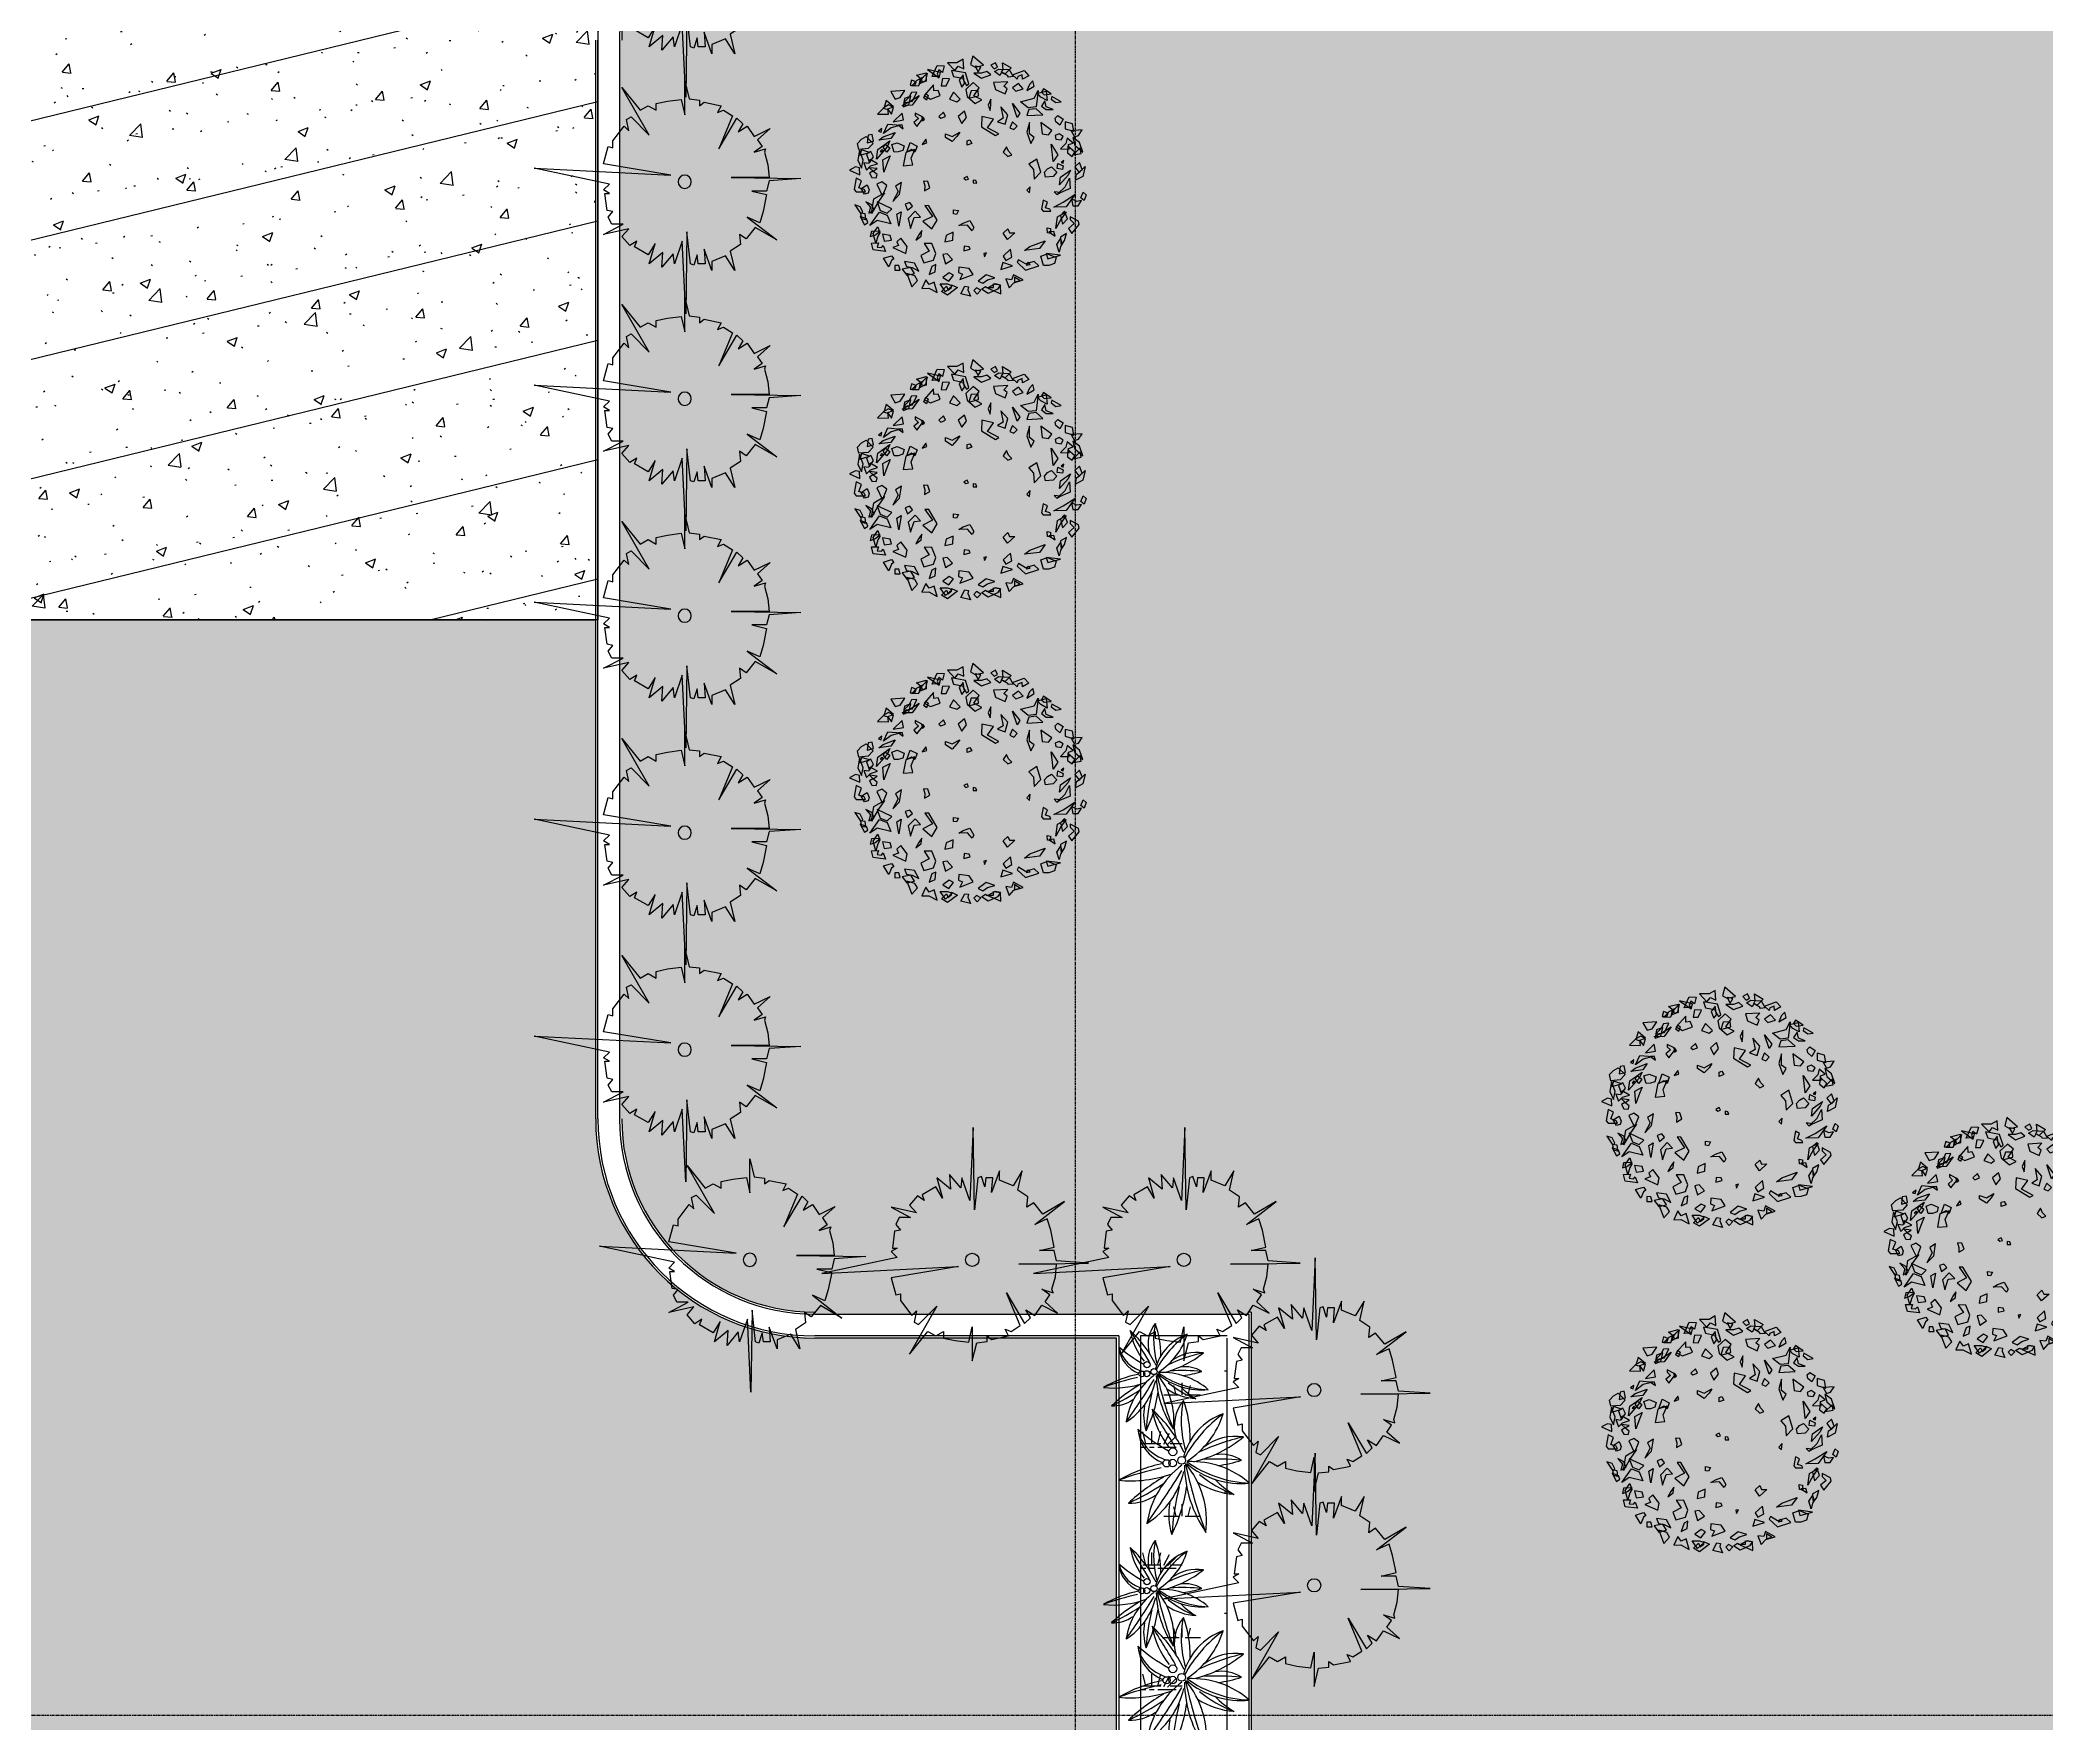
# Model space of a CAD drawing. Header units: millimetres. Extents: x 5359 to 218750, y -16347 to 109893.
# Drawn here: x 95183 to 104415, y 53512 to 61259 of the extents above; entities that cross this region are included whole.
import ezdxf

# ---------------------------------------------------------------- set-up
doc = ezdxf.new("R2010")
doc.units = ezdxf.units.MM
doc.linetypes.add('Grid Line', pattern=[22.225, 12.7, -3.175, 3.175, -3.175])
for name, color, linetype, lineweight in [('A-DETL-THIN', 151, 'Continuous', 9), ('A-FLOR', 192, 'Continuous', 9), ('A-FLOR-PATT', 8, 'Continuous', 9), ('A-WALL', 113, 'Continuous', 9), ('G-IMPT', 8, 'Continuous', 9), ('G-IMPT-3', 7, 'Continuous', 9), ('L-PLNT', 71, 'Continuous', 9), ('S-GRID-1', 1, 'Grid Line', 9)]:
    doc.layers.add(name, color=color, linetype=linetype, lineweight=lineweight)
doc.styles.add('Arial_1', font='arial_0.ttf', dxfattribs={"height": 0.0225})
doc.styles.add('Arial_2', font='arial_0.ttf', dxfattribs={"height": 0.018})
pattern_1 = [(0, (167.64, 11.2), (558.8, 558.8), [83.82, -16.764, 22.352, -16.764, -419.1]), (0, (167.64, 11.2), (558.8, 558.8), [-139.7, 83.82, -335.28]), (0, (139.7, 27.94), (558.8, 558.8), [55.88, -41.91, 83.82, -41.91, -335.28]), (0, (139.7, 27.94), (558.8, 558.8), [-223.52, 55.88, -279.4]), (0, (335.3, 251.46), (558.8, 558.8), [69.85, -27.94, 69.85, -391.16]), (0, (55.9, 363.2), (558.8, 558.8), [27.94, -55.88, 27.94, -447.04]), (90, (111.76, 363.2), (-558.8, 558.8), [50.292, -508.508]), (90, (279.4, 27.94), (-558.8, 558.8), [55.88, -502.92]), (90, (419.1, 251.46), (-558.8, 558.8), [55.88, -502.92]), (45, (352.04, 22.35), (0, 558.7996), [55.88, -734.383]), (135, (206.76, 22.35), (-558.7996, 0), [55.88, -734.383]), (63.435, (335.28, 25.15), (-0.0005, 558.8001), [55.88, -1193.635]), (75.964, (307.34, 27.94), (-0.00237, 558.80038), [55.88, -2248.111]), (75.964, (447.04, 251.46), (-0.00237, 558.80038), [44.704, -2259.287]), (75.964, (122.94, 363.22), (-0.00237, 558.80038), [39.116, -2264.875]), (104.036, (251.46, 27.94), (0.00237, 558.80038), [55.88, -2248.111]), (104.036, (391.16, 251.46), (0.00237, 558.80038), [44.704, -2259.287]), (104.036, (100.58, 363.22), (0.00237, 558.80038), [39.116, -2264.875]), (116.565, (223.52, 25.15), (0.0005, 558.8001), [55.88, -1193.634])]

# ---------------------------------------------------------------- blocks, each defined once
blk = doc.blocks.new('CAY BACH TRINH - CAY BACH TRINH_dwg-2249800-TKCS_MB ĐỊNH VỊ CỔNG-HÀNG RÀO')
at = {"layer": 'G-IMPT', "flags": 128}
for points in [[(7, 1749), (-25, 1628), (43, 1591), (160, 1616)], [(-715, 1368), (-728, 1408), (-805, 1472), (-663, 1508), (-663, 1385)], [(-648, 1504), (-672, 1392), (-758, 1347), (-746, 1419), (-706, 1444)], [(-477, 1437), (-459, 1512), (-646, 1555)], [(-578, 1452), (-505, 1613), (-404, 1608), (-431, 1511), (-482, 1548), (-505, 1489), (-486, 1456)], [(-357, 1653), (-250, 1541), (-201, 1603), (-123, 1566), (-133, 1703), (-220, 1653)], [(-83, 1327), (-48, 1351), (-99, 1506), (-301, 1542), (-270, 1454), (-140, 1428)], [(-133, 1478), (-191, 1403), (-152, 1303), (-113, 1353)], [(23, 1503), (131, 1428), (267, 1478), (209, 1528), (131, 1503)], [(121, 1587), (40, 1602), (86, 1521)], [(335, 1653), (267, 1616), (316, 1566), (365, 1591)], [(533, 1553), (590, 1452), (520, 1446), (509, 1467), (423, 1512), (399, 1468), (319, 1525), (383, 1562)], [(423, 1516), (443, 1553), (433, 1653), (560, 1578), (472, 1491)], [(579, 1478), (745, 1541), (813, 1466), (725, 1416), (716, 1478), (657, 1453), (647, 1416)], [(-1174, 1238), (-1112, 1130), (-1037, 1152), (-972, 1252)], [(-766, 1181), (-866, 1042), (-1009, 1038), (-900, 1094)], [(-996, 1019), (-915, 1047), (-883, 1171), (-978, 1137)], [(-989, 1076), (-860, 1099), (-799, 1231), (-876, 1225), (-913, 1152)], [(-874, 1403), (-896, 1328), (-826, 1327), (-809, 1379)], [(-870, 1320), (-769, 1323), (-719, 1438), (-798, 1395)], [(-697, 1145), (-671, 1210), (-634, 1180), (-660, 1114)], [(-556, 1333), (-692, 1179), (-600, 1129), (-460, 1181), (-492, 1255), (-553, 1247)], [(-428, 1425), (-446, 1319), (-376, 1318), (-327, 1420)], [(-269, 1228), (-328, 1128), (-220, 1091), (-172, 1128)], [(14, 1366), (-94, 1266), (-74, 1166), (43, 1066), (140, 1116), (23, 1178), (101, 1291)], [(-50, 1140), (92, 1178), (86, 1252), (-14, 1249)], [(511, 1378), (306, 1366), (335, 1266), (472, 1203), (501, 1278), (452, 1316)], [(667, 1353), (579, 1291), (628, 1241), (735, 1278)], [(696, 1091), (891, 1141), (949, 1253), (920, 1016), (803, 1003)], [(871, 1391), (823, 1341), (784, 1253), (891, 1316)], [(1064, 1244), (1080, 1108), (985, 1158), (937, 1212)], [(1027, 1278), (998, 1228), (1037, 1191), (1135, 1203)], [(1144, 1166), (1135, 1128), (1203, 1078), (1281, 1091)], [(-1364, 914), (-1208, 910), (-1218, 988), (-1136, 1017), (-1240, 1107), (-1267, 1010)], [(-1164, 910), (-1135, 1007), (-1204, 1044), (-1282, 1000), (-1216, 980)], [(-1010, 928), (-1137, 803), (-990, 828)], [(-840, 791), (-799, 735), (-718, 839), (-724, 876), (-821, 927), (-821, 894), (-775, 847)], [(-717, 878), (-717, 816), (-688, 841)], [(-415, 941), (-483, 878), (-454, 853), (-386, 878)], [(-113, 953), (-201, 878), (-152, 778), (-84, 866)], [(140, 878), (131, 728), (335, 603), (384, 628), (218, 716), (306, 841)], [(267, 1128), (228, 1041), (257, 966), (267, 1041)], [(413, 1016), (443, 853), (365, 803), (472, 766), (511, 903)], [(647, 866), (579, 1066), (686, 928)], [(813, 978), (784, 891), (1018, 903), (920, 991)], [(1047, 1103), (998, 1028), (1066, 978), (1164, 978), (1066, 1016)], [(1261, 753), (1203, 803), (1193, 853), (1232, 891), (1310, 841)], [(-1595, 553), (-1527, 591), (-1429, 491), (-1497, 416), (-1634, 403), (-1653, 491)], [(-1424, 524), (-1440, 618), (-1501, 607), (-1513, 501)], [(-1302, 703), (-1351, 666), (-1312, 653)], [(-1109, 650), (-1174, 560), (-1345, 537), (-1285, 585)], [(-1279, 631), (-1217, 768), (-1027, 752), (-1169, 714)], [(-993, 702), (-1009, 756), (-1064, 751)], [(-220, 591), (-289, 516), (-386, 578), (-386, 628), (-289, 591), (-181, 653)], [(579, 803), (540, 716), (599, 691), (647, 741)], [(823, 791), (784, 653), (842, 491), (891, 578), (823, 628)], [(988, 791), (1008, 628), (1096, 616), (1144, 678)], [(1310, 591), (1252, 628), (1193, 603), (1203, 553), (1281, 541)], [(1339, 702), (1463, 665), (1444, 774), (1337, 802)], [(1422, 673), (1471, 586), (1531, 604), (1583, 684)], [(1447, 578), (1476, 466), (1593, 366), (1544, 503)], [(-1597, 135), (-1570, 248), (-1626, 391), (-1648, 247)], [(-1619, 320), (-1482, 361), (-1595, 398)], [(-1478, 213), (-1422, 297), (-1459, 373), (-1523, 336)], [(-1380, 266), (-1361, 403), (-1185, 528), (-1224, 441)], [(-1328, 370), (-1279, 378), (-1302, 402)], [(-1274, 77), (-1290, 255), (-1183, 312), (-1221, 219)], [(-1283, 435), (-1251, 475), (-1188, 428), (-1232, 366)], [(-1065, 367), (-1127, 366), (-1158, 473), (-1082, 500), (-981, 458), (-1000, 389)], [(-855, 181), (-881, 279), (-825, 405), (-958, 362), (-994, 169)], [(-942, 366), (-893, 503), (-795, 453), (-825, 366), (-873, 403)], [(-721, 477), (-654, 499), (-671, 550)], [(-74, 528), (-35, 541), (-6, 491), (-74, 466)], [(491, 441), (443, 366), (511, 303), (569, 328), (521, 378)], [(1135, 478), (1232, 328), (1164, 228), (1154, 328)], [(1270, 413), (1394, 410), (1386, 473), (1452, 496), (1368, 568), (1347, 490)], [(1378, 453), (1369, 353), (1437, 303), (1476, 366)], [(1553, 425), (1451, 325), (1568, 345)], [(-1619, 40), (-1622, 139), (-1683, 152), (-1767, 105)], [(-1363, 198), (-1471, 259), (-1494, 200), (-1562, 210), (-1523, 107), (-1467, 166)], [(-1482, 60), (-1448, -1), (-1384, -6), (-1369, 43), (-1433, 90)], [(-1478, 141), (-1429, 91), (-1371, 128)], [(-74, 16), (-123, -9), (-94, -34), (-55, -22)], [(813, 191), (881, 116), (891, -22), (988, 78), (930, 266)], [(1085, 125), (1140, 155), (1218, 75), (1163, 15), (1054, 5), (1038, 75)], [(1310, 166), (1300, 116), (1222, 128), (1232, 203)], [(1256, -105), (1272, 5), (1412, 105), (1381, 35)], [(1319, 245), (1280, 215), (1311, 205)], [(1476, 153), (1534, 78), (1583, 116), (1544, 216)], [(1624, 156), (1594, 16), (1487, -41), (1502, 50), (1551, 81)], [(-1595, -47), (-1673, -9), (-1702, -172), (-1673, -209), (-1536, -209), (-1556, -172), (-1634, -147)], [(-1515, -106), (-1486, -178), (-1501, -227), (-1553, -242), (-1599, -161)], [(-1449, -521), (-1419, -309), (-1263, -222), (-1351, -346)], [(-1291, -267), (-1232, -115), (-1304, -62), (-1376, -95)], [(-1145, -345), (-1046, -242), (-1021, -71), (-1105, -125), (-1069, -201)], [(-688, -191), (-610, -147), (-641, -60), (-704, -55), (-685, -122)], [(11, -79), (65, -80), (51, -44), (11, -37)], [(832, -134), (784, -184), (823, -222)], [(1477, -247), (1352, -421), (1173, -426), (1309, -356)], [(1179, -205), (1218, -245), (1264, -215)], [(1398, -9), (1408, -159), (1232, -234), (1339, -134)], [(1563, -293), (1595, -211), (1641, -250), (1609, -331)], [(-1604, -526), (-1578, -497), (-1615, -421), (-1690, -396)], [(-1553, -680), (-1504, -649), (-1521, -598), (-1613, -563)], [(-1546, -521), (-1536, -609), (-1595, -596), (-1604, -509)], [(-1489, -516), (-1411, -473), (-1448, -396), (-1534, -351), (-1465, -430)], [(-1173, -669), (-1368, -622), (-1473, -694), (-1336, -498), (-1227, -542)], [(-1224, -515), (-1157, -451), (-1369, -353), (-1324, -476)], [(-1024, -493), (-1058, -702), (-1088, -530)], [(-935, -470), (-860, -411), (-900, -361), (-966, -383)], [(-888, -735), (-838, -578), (-745, -570), (-823, -487), (-921, -590)], [(-582, -741), (-504, -613), (-626, -407), (-681, -406), (-575, -561), (-711, -631)], [(-229, -532), (-269, -525), (-272, -467), (-200, -477)], [(1085, -355), (1023, -325), (999, -455), (1023, -485), (1132, -485), (1116, -455), (1054, -435)], [(1202, -735), (1225, -565), (1350, -495), (1280, -595)], [(1330, -484), (1271, -546), (1300, -671), (1369, -596)], [(1384, -736), (1435, -805), (1537, -675), (1529, -628), (1408, -565), (1408, -607), (1465, -665)], [(1427, -309), (1447, -409), (1525, -409), (1573, -334), (1505, -346)], [(-1468, -852), (-1402, -831), (-1326, -772), (-1450, -777)], [(-1390, -946), (-1429, -809), (-1361, -709), (-1332, -796), (-1361, -846)], [(-1270, -915), (-1163, -901), (-1183, -834), (-1295, -817)], [(-811, -903), (-736, -844), (-727, -764), (-770, -826)], [(-393, -926), (-281, -901), (-277, -790), (-378, -835)], [(-129, -656), (-34, -622), (23, -722), (0, -767), (-69, -688), (-193, -693)], [(614, -795), (506, -893), (444, -803), (510, -740), (536, -796)], [(1124, -735), (1132, -805), (1085, -795), (1077, -725)], [(1193, -846), (1173, -780), (1104, -785)], [(1359, -809), (1271, -859), (1281, -984), (1330, -909)], [(-1251, -1066), (-1426, -1044), (-1452, -946), (-1351, -943), (-1371, -1002), (-1308, -1008), (-1282, -979)], [(-1130, -1172), (-1165, -1196), (-1203, -1289), (-1280, -1164), (-1162, -1128)], [(-1144, -1010), (-957, -1095), (-936, -993), (-1027, -873), (-1088, -926), (-1063, -982)], [(-698, -1231), (-557, -1193), (-527, -1096), (-584, -953), (-693, -951), (-619, -1061), (-741, -1124)], [(-384, -1242), (-286, -1181), (-363, -1098), (-424, -1108)], [(-120, -1056), (-31, -1033), (-45, -997), (-117, -988)], [(176, -1143), (205, -1087), (168, -1096)], [(550, -1034), (443, -1134), (482, -1196), (569, -1146)], [(1048, -911), (967, -1024), (753, -1052), (829, -993)], [(1103, -1266), (1025, -1267), (986, -1133), (1081, -1099), (1208, -1151), (1184, -1238)], [(1066, -1096), (1086, -1171), (1271, -1121)], [(1249, -1075), (1218, -965), (1272, -885), (1295, -955), (1272, -995)], [(-1117, -1335), (-1039, -1334), (-1059, -1267), (-1114, -1266)], [(-883, -1296), (-1010, -1321), (-942, -1409), (-834, -1384)], [(-771, -1348), (-831, -1232), (-975, -1212), (-947, -1284), (-866, -1298)], [(-872, -1573), (-787, -1482), (-829, -1416), (-944, -1384)], [(-622, -1399), (-535, -1360), (-523, -1254), (-580, -1280)], [(-336, -1491), (-270, -1405), (-332, -1372), (-423, -1439)], [(-180, -1469), (12, -1396), (-45, -1309), (-194, -1290), (-200, -1370), (-142, -1392)], [(323, -1445), (199, -1404), (83, -1492), (153, -1523), (221, -1476)], [(411, -1324), (581, -1272), (441, -1226)], [(731, -1476), (595, -1400), (567, -1474), (481, -1461), (531, -1590), (600, -1516)], [(608, -1509), (686, -1484), (608, -1434)], [(667, -1184), (647, -1221), (764, -1334), (959, -1271), (891, -1209), (764, -1246)], [(775, -1261), (835, -1251), (807, -1222)], [(-505, -1659), (-547, -1509), (-620, -1542), (-671, -1472), (-727, -1598), (-626, -1595)], [(-386, -1646), (-464, -1534), (-357, -1534), (-289, -1559)], [(-215, -1584), (-355, -1693), (-443, -1641), (-373, -1567), (-346, -1624), (-297, -1583), (-299, -1545)], [(-55, -1574), (-63, -1616), (-24, -1708), (-167, -1674), (-109, -1565)], [(69, -1680), (123, -1624), (62, -1590), (23, -1629)], [(228, -1671), (131, -1609), (189, -1571), (209, -1584), (306, -1584), (306, -1534), (404, -1546), (365, -1609)], [(411, -1674), (406, -1550), (330, -1534), (226, -1592)]]:
    blk.add_lwpolyline(points, close=True, dxfattribs=at)
blk = doc.blocks.new('CAY BACH TRINH - CAY BACH TRINH-2249732-TKCS_MB ĐỊNH VỊ CỔNG-HÀNG RÀO')
at = {"xscale": 0.3200000000000001, "yscale": 0.3200000000000001, "zscale": 0.3200000000000001}
blk.add_blockref('CAY BACH TRINH - CAY BACH TRINH_dwg-2249800-TKCS_MB ĐỊNH VỊ CỔNG-HÀNG RÀO', (0, 0), dxfattribs=at)
blk = doc.blocks.new('CAY MAI VAN PHUC - CAY DUC SOC_dwg-2256080-TKCS_MB ĐỊNH VỊ CỔNG-HÀNG RÀO')
at = {"layer": 'G-IMPT', "flags": 128}
blk.add_lwpolyline([(33, 479), (13, 293), (6, 772), (-14, 347), (-60, 479), (-67, 420), (-133, 499), (-127, 413), (-207, 479), (-173, 360), (-213, 426), (-293, 380), (-280, 347), (-320, 373), (-366, 320), (-326, 274), (-473, 307), (-360, 247), (-426, 247), (-446, 207), (-419, 174), (-453, 167), (-466, 68), (-439, 68), (-473, 48), (-439, 14), (-878, -79), (-80, -39), (-473, -105), (-446, -205), (-419, -198), (-419, -238), (-353, -324), (-326, -298), (-340, -364), (-313, -378), (-207, -271), (-366, -550), (-260, -418), (-213, -444), (-167, -418), (-167, -457), (-100, -471), (-20, -481), (0, -391), (0, -590), (26, -484), (86, -477), (86, -444), (113, -464), (212, -444), (192, -404), (226, -418), (279, -384), (199, -192), (305, -371), (339, -338), (312, -291), (365, -324), (405, -265), (498, -311), (425, -245), (452, -205), (405, -172), (472, -192), (465, -172), (485, -99), (492, -25), (272, -25), (678, -19), (492, -6), (478, 54), (392, 54), (478, 74), (458, 174), (438, 240), (365, 207), (538, 340), (412, 267), (359, 333), (319, 307), (325, 367), (266, 406), (292, 519), (239, 433), (159, 466), (159, 519), (113, 393), (119, 479), (79, 479), (73, 426), (53, 486)], close=True, dxfattribs=at)
at = {"layer": 'G-IMPT'}
blk.add_circle((0, 0), 38.6, dxfattribs=at)
blk = doc.blocks.new('CAY MAI VAN PHUC - CAY BONG TRANG-2256527-TKCS_MB ĐỊNH VỊ CỔNG-HÀNG RÀO')
at = {"extrusion": (0, 0, -1), "xscale": 0.7894736842105263, "yscale": 0.7894736842105263, "zscale": -0.7894736842105263, "rotation": 180}
blk.add_blockref('CAY MAI VAN PHUC - CAY DUC SOC_dwg-2256080-TKCS_MB ĐỊNH VỊ CỔNG-HÀNG RÀO', (0, 0), dxfattribs=at)
blk = doc.blocks.new('CAY MAI VAN PHUC - CAY BONG TRANG-2256081-TKCS_MB ĐỊNH VỊ CỔNG-HÀNG RÀO')
at = {"xscale": 0.7894736842105263, "yscale": 0.7894736842105263, "zscale": 0.7894736842105263}
blk.add_blockref('CAY MAI VAN PHUC - CAY DUC SOC_dwg-2256080-TKCS_MB ĐỊNH VỊ CỔNG-HÀNG RÀO', (0, 0), dxfattribs=at)
blk = doc.blocks.new('CAY DUA VAN PHAT - CAY DUA VAN PHAT_dwg-2253781-TKCS_MB ĐỊNH VỊ CỔNG-HÀNG RÀO')
at = {"layer": 'G-IMPT'}
for centre, radius in [((672, 721), 35.7), ((593, 639), 36), ((697, 637), 34.9), ((699, 582), 33.5), ((-210, 400), 28.8), ((-147, 465), 28.5), ((-127, 399), 27.9), ((-125, 354), 26.8)]:
    blk.add_circle(centre, radius, dxfattribs=at)
for centre, radius, start, end in [((1505, 811), 822, 139.4024, 182.222), ((-166, 1382), 1047, 324.1916, 358.058), ((111, 1269), 774, 319.7296, 5.697), ((934, 1217), 484, 171.2807, 217.3319), ((2364, 1712), 1954, 192.4553, 205.3067), ((-423, 568), 1138, 13.4336, 39.4147), ((973, 1083), 357, 147.7766, 188.9369), ((3038, 1041), 2378, 174.4112, 183.2032), ((-370, 929), 1096, 6.6166, 18.285), ((-62, 1592), 1117, 320.6802, 339.5986), ((273, 1621), 826, 313.9588, 329.5669), ((288, 1249), 698, 326.9057, 356.2457), ((520, 538), 658, 139.4024, 182.222), ((-817, 994), 838, 324.1916, 358.058), ((-596, 904), 619, 319.7296, 5.697), ((6, 342), 797, 32.8088, 72.6703), ((1228, 1818), 1217, 215.9709, 241.576), ((780, 1289), 568, 199.0692, 255.8486), ((1231, 130), 820, 82.645, 130.2275), ((-95, 4605), 3931, 281.7668, 291.3553), ((695, 1884), 1138, 271.0634, 304.2767), ((-61, 920), 454, 199.0692, 255.8486), ((298, 1343), 973, 215.9709, 241.576), ((-680, 163), 638, 32.8088, 72.6703), ((63, 863), 387, 171.2807, 217.3319), ((1207, 1258), 1563, 192.4553, 205.3067), ((-1023, 343), 910, 13.4336, 39.4147), ((94, 755), 285, 147.7766, 188.9369), ((1746, 722), 1902, 174.4112, 183.2032), ((-981, 632), 877, 6.6166, 18.285), ((-734, 1163), 893, 320.6802, 339.5986), ((-466, 1186), 660, 313.9588, 329.5669), ((-454, 888), 558, 326.9057, 356.2457), ((479, -252), 1052, 89.4613, 109.9839), ((312, 1657), 941, 258.2106, 286.2462), ((1140, -403), 1267, 115.2182, 137.8561), ((595, -16), 778, 32.2613, 76.6297), ((719, -638), 1418, 63.4093, 82.2197), ((300, -7), 656, 82.645, 130.2275), ((-761, 3573), 3145, 281.7668, 291.3553), ((-128, 1396), 910, 271.0634, 304.2767), ((355, 1024), 372, 230.7445, 286.7036), ((17875, -28109), 33584, 121.0335, 121.7551), ((77, 1194), 757, 279.4235, 308.939), ((308, 679), 372, 282.004, 349.47), ((-1079, 1556), 1919, 319.7391, 330.0623), ((1382, 1224), 834, 217.0531, 261.0676), ((-3578, -6350), 8300, 54.408, 58.4536), ((-275, 250), 1136, 354.3681, 19.6563), ((1508, 3143), 2517, 256.4051, 266.4905), ((1174, 1190), 589, 259.1512, 287.8197), ((-301, -313), 841, 89.4613, 109.9839), ((-435, 1214), 752, 258.2106, 286.2462), ((-400, 708), 298, 230.7445, 286.7036), ((228, -433), 1014, 115.2182, 137.8561), ((13616, -22598), 26867, 121.0335, 121.7551), ((-623, 844), 605, 279.4235, 308.939), ((-438, 432), 297, 282.004, 349.47), ((421, 868), 667, 217.0531, 261.0676), ((-3547, -5191), 6640, 54.408, 58.4536), ((-209, -124), 623, 32.2613, 76.6297), ((-904, 89), 909, 354.3681, 19.6563), ((-109, -621), 1134, 63.4093, 82.2197), ((522, 2403), 2014, 256.4051, 266.4905), ((255, 841), 471, 259.1512, 287.8197), ((354, 678), 363, 274.943, 339.2141), ((2057, 828), 1385, 191.6383, 209.8274), ((3457, 1105), 2775, 191.9083, 200.385), ((2568, 1595), 2030, 210.8992, 222.2343), ((-1245, -845), 2549, 24.9673, 33.2653), ((691, 255), 375, 356.3118, 36.6378), ((-1547, 1133), 1535, 319.7391, 330.0623), ((-401, 431), 291, 274.943, 339.2141), ((961, 551), 1108, 191.6383, 209.8274), ((2081, 773), 2220, 191.9083, 200.385), ((1370, 1165), 1624, 210.8992, 222.2343), ((-1680, -787), 2039, 24.9673, 33.2653), ((-131, 93), 300, 356.3118, 36.6378)]:
    blk.add_arc(centre, radius, start, end, dxfattribs=at)
blk = doc.blocks.new('CAY DUA VAN PHAT - CAY DUA VAN PHAT_dwg-V330-TKCS_MB ĐỊNH VỊ CỔNG-HÀNG RÀO')
at = {"layer": 'G-IMPT'}
for centre, radius in [((672, 721), 35.7), ((593, 639), 36), ((697, 637), 34.9), ((699, 582), 33.5), ((-210, 400), 28.8), ((-147, 465), 28.5), ((-127, 399), 27.9), ((-125, 354), 26.8)]:
    blk.add_circle(centre, radius, dxfattribs=at)
for centre, radius, start, end in [((1505, 811), 822, 139.4024, 182.222), ((-166, 1382), 1047, 324.1916, 358.058), ((111, 1269), 774, 319.7296, 5.697), ((934, 1217), 484, 171.2807, 217.3319), ((2364, 1712), 1954, 192.4553, 205.3067), ((-423, 568), 1138, 13.4336, 39.4147), ((973, 1083), 357, 147.7766, 188.9369), ((3038, 1041), 2378, 174.4112, 183.2032), ((-370, 929), 1096, 6.6166, 18.285), ((-62, 1592), 1117, 320.6802, 339.5986), ((273, 1621), 826, 313.9588, 329.5669), ((288, 1249), 698, 326.9057, 356.2457), ((520, 538), 658, 139.4024, 182.222), ((-817, 994), 838, 324.1916, 358.058), ((-596, 904), 619, 319.7296, 5.697), ((6, 342), 797, 32.8088, 72.6703), ((1228, 1818), 1217, 215.9709, 241.576), ((780, 1289), 568, 199.0692, 255.8486), ((1231, 130), 820, 82.645, 130.2275), ((-95, 4605), 3931, 281.7668, 291.3553), ((695, 1884), 1138, 271.0634, 304.2767), ((-61, 920), 454, 199.0692, 255.8486), ((298, 1343), 973, 215.9709, 241.576), ((-680, 163), 638, 32.8088, 72.6703), ((63, 863), 387, 171.2807, 217.3319), ((1207, 1258), 1563, 192.4553, 205.3067), ((-1023, 343), 910, 13.4336, 39.4147), ((94, 755), 285, 147.7766, 188.9369), ((1746, 722), 1902, 174.4112, 183.2032), ((-981, 632), 877, 6.6166, 18.285), ((-734, 1163), 893, 320.6802, 339.5986), ((-466, 1186), 660, 313.9588, 329.5669), ((-454, 888), 558, 326.9057, 356.2457), ((479, -252), 1052, 89.4613, 109.9839), ((312, 1657), 941, 258.2106, 286.2462), ((1140, -403), 1267, 115.2182, 137.8561), ((595, -16), 778, 32.2613, 76.6297), ((719, -638), 1418, 63.4093, 82.2197), ((300, -7), 656, 82.645, 130.2275), ((-761, 3573), 3145, 281.7668, 291.3553), ((-128, 1396), 910, 271.0634, 304.2767), ((355, 1024), 372, 230.7445, 286.7036), ((17875, -28109), 33584, 121.0335, 121.7551), ((77, 1194), 757, 279.4235, 308.939), ((308, 679), 372, 282.004, 349.47), ((-1079, 1556), 1919, 319.7391, 330.0623), ((1382, 1224), 834, 217.0531, 261.0676), ((-3578, -6350), 8300, 54.408, 58.4536), ((-275, 250), 1136, 354.3681, 19.6563), ((1508, 3143), 2517, 256.4051, 266.4905), ((1174, 1190), 589, 259.1512, 287.8197), ((-301, -313), 841, 89.4613, 109.9839), ((-435, 1214), 752, 258.2106, 286.2462), ((-400, 708), 298, 230.7445, 286.7036), ((228, -433), 1014, 115.2182, 137.8561), ((13616, -22598), 26867, 121.0335, 121.7551), ((-623, 844), 605, 279.4235, 308.939), ((-438, 432), 297, 282.004, 349.47), ((421, 868), 667, 217.0531, 261.0676), ((-3547, -5191), 6640, 54.408, 58.4536), ((-209, -124), 623, 32.2613, 76.6297), ((-904, 89), 909, 354.3681, 19.6563), ((-109, -621), 1134, 63.4093, 82.2197), ((522, 2403), 2014, 256.4051, 266.4905), ((255, 841), 471, 259.1512, 287.8197), ((354, 678), 363, 274.943, 339.2141), ((2057, 828), 1385, 191.6383, 209.8274), ((3457, 1105), 2775, 191.9083, 200.385), ((2568, 1595), 2030, 210.8992, 222.2343), ((-1245, -845), 2549, 24.9673, 33.2653), ((691, 255), 375, 356.3118, 36.6378), ((-1547, 1133), 1535, 319.7391, 330.0623), ((-401, 431), 291, 274.943, 339.2141), ((961, 551), 1108, 191.6383, 209.8274), ((2081, 773), 2220, 191.9083, 200.385), ((1370, 1165), 1624, 210.8992, 222.2343), ((-1680, -787), 2039, 24.9673, 33.2653), ((-131, 93), 300, 356.3118, 36.6378)]:
    blk.add_arc(centre, radius, start, end, dxfattribs=at)
at = {"layer": 'G-IMPT-3', "attachment_point": 1, "line_spacing_factor": 0.941778}
for s, insert, char_height, width, style in [('10 - 8 - 1998', (584, 598), 0.0225, 0.213, 'Arial_1'), ('KTS.Vo nguyen Loc', (584, 598), 0.0225, 0.334, 'Arial_1'), ('10 - 8 - 1998', (-217, 367), 0.018, 0.171, 'Arial_2'), ('KTS.Vo nguyen Loc', (-217, 367), 0.018, 0.267, 'Arial_2')]:
    blk.add_mtext(s, dxfattribs=dict(at, insert=insert, char_height=char_height, width=width, style=style))
blk = doc.blocks.new('CAY DUA VAN PHAT - CAY DUA VAN PHAT-V334-TKCS_MB ĐỊNH VỊ CỔNG-HÀNG RÀO')
at = {"xscale": 0.5, "yscale": 0.5, "zscale": 0.5}
for name in ['CAY DUA VAN PHAT - CAY DUA VAN PHAT_dwg-2253781-TKCS_MB ĐỊNH VỊ CỔNG-HÀNG RÀO', 'CAY DUA VAN PHAT - CAY DUA VAN PHAT_dwg-V330-TKCS_MB ĐỊNH VỊ CỔNG-HÀNG RÀO']:
    blk.add_blockref(name, (-151.8, -370.5), dxfattribs=at)
blk = doc.blocks.new('CAY DUA VAN PHAT - CAY DUA VAN PHAT-V335-TKCS_MB ĐỊNH VỊ CỔNG-HÀNG RÀO')
at = {"xscale": 0.5, "yscale": 0.5, "zscale": 0.5}
for name in ['CAY DUA VAN PHAT - CAY DUA VAN PHAT_dwg-2253781-TKCS_MB ĐỊNH VỊ CỔNG-HÀNG RÀO', 'CAY DUA VAN PHAT - CAY DUA VAN PHAT_dwg-V330-TKCS_MB ĐỊNH VỊ CỔNG-HÀNG RÀO']:
    blk.add_blockref(name, (-151.8, -370.5), dxfattribs=at)

msp = doc.modelspace()

# ---------------------------------------------------------------- hatches: boundary and pattern name
at = {"layer": 'A-FLOR-PATT'}
h = msp.add_hatch(dxfattribs=at)
h.set_pattern_fill('FP_14', color=256, style=0, pattern_type=2)
h.set_pattern_definition(pattern_1)
h.paths.add_polyline_path([(106242.5, 53421.9), (106242.5, 56843.3), (107442.6, 56843.3), (107443.9, 60435.3), (107452.5, 60435.3), (107452.5, 61511.9), (107442.5, 61511.9), (107442.5, 61501.9), (106242.5, 61501.9), (106242.5, 64158.6), (100752.6, 64158.6), (100752.6, 64148.6), (100542.9, 64140.4), (100351.7, 64119.9), (100161.3, 64086.7), (99972.3, 64040.3), (99788.8, 63982.1), (99642.2, 63926.6), (99469.4, 63847.9), (99302.6, 63758.3), (99141.4, 63657.5), (98978.2, 63539), (98840.5, 63425.2), (98698.9, 63291.3), (98562.2, 63142.7), (98441, 62991.7), (98341.3, 62850.8), (98241.1, 62687.4), (98151.6, 62517), (98073.3, 62340), (98006.5, 62156.3), (97956.9, 61989), (97917.8, 61820.7), (97887.2, 61634.6), (97868.7, 61447), (97862.6, 61258.6), (97852.6, 61258.6), (97852.6, 56286.3), (97862.6, 56286.3), (97871.5, 56166.8), (97885.5, 56086), (97913.9, 55989.1), (97956.9, 55888.9), (98002.8, 55807.5), (98064.6, 55722.6), (98132.1, 55649), (98213.6, 55579.2), (98294.4, 55524.3), (98378.3, 55479.5), (98470.9, 55442.7), (98562.2, 55417.3), (98665.7, 55401.2), (98752.6, 55396.3), (98752.6, 55386.3), (100752.6, 55386.3), (100752.6, 55396.3), (100762.6, 55396.3), (100762.6, 53421.9), (106224.6, 53421.9)])
h = msp.add_hatch(dxfattribs=at)
h.set_pattern_fill('FP_15', color=256, style=0, pattern_type=2)
h.set_pattern_definition([(49.839, (0, 812.6), (480.9654, -41.8401), [50.124, -551.368]), (355.028, (0, 812.6), (-93.0387, 501.5227), [40.232, -442.551]), (100.51, (40.1, 809.1), (387.9237, 459.6831), [42.507, -467.573]), (46.021, (0, 945.94), (715.649, -110.3593), [75.215, -827.365]), (96.673, (59.64, 936.74), (626.7496, 649.488), [63.753, -701.28]), (351.234, (0, 945.94), (626.7417, 649.4957), [60.342, -663.766]), (20.891, (67.06, 912.6), (400.262, -268.4445), [50.255, -552.809]), (326.151, (67.06, 912.6), (163.1595, 483.4908), [40.162, -441.784]), (71.353, (100.4, 890.23), (563.4183, 215.0503), [42.523, -467.756]), (37.342, (0, 812.59), (8.15523, 221.95633), [7.361, -428.925, 7.361, -440.97, -443.312]), (37.342, (0, 812.59), (8.15523, 221.95633), [-884.616, 7.361, -435.951]), (7.458, (0, 812.59), (176.4035, 262.97375), [7.375, -248.754, 7.375, -419.73, -169.3]), (7.458, (0, 812.59), (176.4035, 262.97375), [-683.235, 7.375, -161.925]), (327.648, (-149.53, 812.59), (357.95997, -15.03744), [7.364, -160.001, 7.364, -514.816, -692.893]), (327.648, (-149.53, 812.59), (357.95997, -15.03744), [-689.545, 7.364, -685.529]), (317.663, (-216.6, 812.6), (391.06156, 66.74675), [7.357, -210.01, 7.357, -339.093, -491.584]), (317.663, (-216.6, 812.6), (391.06156, 66.74675), [-563.817, 7.357, -484.227])])
h.paths.add_polyline_path([(91762.6, 58586.3), (97742.6, 58586.3), (97742.6, 61258.6), (97746.6, 61387.5), (91762.6, 61387.5), (91762.6, 60355.3), (91752.6, 60355.3), (91752.6, 60315.3), (91762.6, 60315.3), (91762.6, 59149.9), (91752.6, 59149.9), (91752.6, 59157.9), (91722.6, 59157.9), (91722.6, 58763.8), (91752.6, 58763.8), (91752.6, 58771.7), (91762.6, 58771.7), (91762.6, 58607.8)])
h = msp.add_hatch(dxfattribs=at)
h.set_pattern_fill('FP_6', color=256, style=0, pattern_type=2)
h.set_pattern_definition([(50, (0, 0), (480.9661, -42.0786), [50.292, -553.212]), (355, (0, 0), (-93.0416, 504.3895), [40.234, -442.57]), (100.451, (40.1, -3.5), (387.9285, 462.3076), [42.742, -470.158]), (46.184, (0, 134.1), (715.649, -110.993), [75.438, -829.818]), (96.636, (59.64, 124.86), (626.7424, 653.2084), [64.112, -705.237]), (351.184, (0, 134.1), (626.7496, 653.2024), [60.35, -663.854]), (21, (67.06, 100.6), (400.2623, -269.9797), [50.292, -553.212]), (326, (67.06, 100.6), (163.1568, 486.2564), [40.234, -442.57]), (71.451, (100.4, 78.1), (563.421, 216.2719), [42.742, -470.158]), (37.5, (0, 0), (8.15385, 223.22557), [7.376, -429.829, 7.376, -441.899, -444.246]), (37.5, (0, 0), (8.15385, 223.22557), [-886.48, 7.376, -436.87]), (7.5, (0, 0), (176.404, 264.477), [7.376, -248.778, 7.376, -419.771, -169.316]), (7.5, (0, 0), (176.404, 264.477), [-683.301, 7.376, -161.94]), (327.5, (-149.53, 0), (357.96023, -15.12452), [7.376, -160.264, 7.376, -515.661, -694.03]), (327.5, (-149.53, 0), (357.96023, -15.12452), [-690.677, 7.376, -686.653]), (317.5, (-216.6, 0), (391.06155, 67.1262), [7.376, -210.556, 7.376, -339.974, -492.862]), (317.5, (-216.6, 0), (391.06155, 67.1262), [-565.282, 7.376, -485.485])])
h.paths.add_polyline_path([(61127.6, 47586.3), (84967.6, 47586.3), (84967.6, 47596.3), (84977.6, 47596.3), (84977.6, 47586.3), (99767.6, 47586.3), (99767.6, 47596.3), (99777.6, 47596.3), (99777.6, 47586.7), (100252.6, 47586.7), (100251.8, 50547.9), (100142.6, 50547.9), (100142.6, 55276.3), (98752.6, 55276.3), (98618, 55286.3), (98527.8, 55301.6), (98419, 55333), (98296.3, 55386.3), (98203.3, 55439.6), (98114.1, 55504.5), (98029, 55582.7), (97956.9, 55665), (97894.4, 55754.3), (97840.8, 55852.4), (97798.3, 55956), (97767.5, 56063.8), (97748.9, 56174.4), (97742.6, 56287), (97742.6, 58586.3), (91762.6, 58586.3), (91762.6, 57606.3), (91752.6, 57606.3), (91752.6, 57566.3), (91762.6, 57566.3), (91762.6, 55611.4), (91642.6, 55612.4), (91642.6, 57566.3), (91652.6, 57566.3), (91652.6, 57606.3), (91642.6, 57606.3), (91642.6, 58536.3), (91202.6, 58536.3), (91202.6, 58566.3), (89702.6, 58564.8), (89702.6, 58536.3), (89262.6, 58536.3), (89262.6, 57606.3), (89252.6, 57606.3), (89252.6, 57566.3), (89262.6, 57566.3), (89262.6, 55611.4), (89142.6, 55612.4), (89142.6, 57566.3), (89152.6, 57566.3), (89152.6, 57606.3), (89142.6, 57606.3), (89142.6, 58536.3), (88702.6, 58536.3), (88702.6, 58566.3), (87202.6, 58566.3), (87202.6, 58536.3), (86752.6, 58536.3), (86752.6, 58086.3), (86652.6, 58086.3), (86652.6, 58536.3), (86202.6, 58536.3), (86202.6, 58566.3), (84702.6, 58564.8), (84702.6, 58536.3), (84262.6, 58536.3), (84262.6, 57606.3), (84252.6, 57606.3), (84252.6, 57566.3), (84262.6, 57566.3), (84262.6, 55611.4), (84142.6, 55612.4), (84142.6, 57566.3), (84152.6, 57566.3), (84152.6, 57606.3), (84142.6, 57606.3), (84142.6, 58536.3), (83702.6, 58536.3), (83702.6, 58566.3), (82202.6, 58566.3), (82202.6, 58536.3), (81752.6, 58536.3), (81752.6, 58086.3), (81652.6, 58086.3), (81652.6, 58536.3), (81202.6, 58536.3), (81202.6, 58566.3), (79702.6, 58564.8), (79702.6, 58536.3), (79262.6, 58536.3), (79262.6, 57606.3), (79252.6, 57606.3), (79252.6, 57566.3), (79262.6, 57566.3), (79262.6, 55611.4), (79142.6, 55612.4), (79142.6, 57566.3), (79152.6, 57566.3), (79152.6, 57606.3), (79142.6, 57606.3), (79142.6, 58536.3), (78702.6, 58536.3), (78702.6, 58566.3), (77202.6, 58566.3), (77202.6, 58536.3), (76752.6, 58536.3), (76752.6, 58086.3), (76652.6, 58086.3), (76652.6, 58536.3), (76202.6, 58536.3), (76202.6, 58566.3), (74702.6, 58564.8), (74702.6, 58536.3), (74262.6, 58536.3), (74262.6, 57606.3), (74252.6, 57606.3), (74252.6, 57566.3), (74262.6, 57566.3), (74262.6, 55611.4), (74142.6, 55612.4), (74142.6, 57566.3), (74152.6, 57566.3), (74152.6, 57606.3), (74142.6, 57606.3), (74142.6, 58536.3), (73702.6, 58536.3), (73702.6, 58566.3), (72202.6, 58566.3), (72202.6, 58536.3), (71752.6, 58536.3), (71752.6, 58086.3), (71652.6, 58086.3), (71652.6, 58536.3), (71202.6, 58536.3), (71202.6, 58566.3), (69702.6, 58566.3), (69702.6, 58536.3), (69262.6, 58536.3), (69262.6, 57606.3), (69252.6, 57606.3), (69252.6, 57566.3), (69262.6, 57566.3), (69262.6, 55611.4), (69142.6, 55612.4), (69142.6, 57566.3), (69152.6, 57566.3), (69152.6, 57606.3), (69142.6, 57606.3), (69142.6, 58586.3), (63162.6, 58585.7), (63162.6, 56286.3), (63152.6, 56151.7), (63134.7, 56052.9), (63105.9, 55952.7), (63052.6, 55830), (62999.3, 55737), (62928.2, 55640.9), (62854.4, 55561.1), (62772, 55489.4), (62681.2, 55426.3), (62583.5, 55373.3), (62480.2, 55331.3), (62372.7, 55300.9), (62249.2, 55281.7), (62150.6, 55276.3), (60752.6, 55276.3), (60752.6, 50547.9), (60652.6, 50547.9), (60652.6, 47586.3)])
h.paths.add_polyline_path([(100252.6, 50557.9), (100252.6, 50657.9), (100152.6, 50657.9), (100152.6, 50557.9)])
h.paths.add_polyline_path([(91202.6, 53586.3), (91202.6, 53686.3), (91652.6, 53686.3), (91652.6, 54086.3), (91702.6, 54086.3), (91702.6, 53586.3), (91652.6, 53586.3)])
h.paths.add_polyline_path([(89252.6, 53586.3), (88702.6, 53586.3), (88702.6, 53686.3), (89152.6, 53686.3), (89152.6, 54086.3), (89252.6, 54086.3), (89252.6, 53686.3), (89702.6, 53686.3), (89702.6, 53586.3)])
h.paths.add_polyline_path([(86752.6, 53586.3), (86202.6, 53586.3), (86202.6, 53686.3), (86652.6, 53686.3), (86652.6, 54086.3), (86752.6, 54086.3), (86752.6, 53686.3), (87202.6, 53686.3), (87202.6, 53586.3)])
h.paths.add_polyline_path([(84702.6, 53586.3), (83702.6, 53586.3), (83702.6, 53686.3), (84152.6, 53686.3), (84152.6, 54086.3), (84252.6, 54086.3), (84252.6, 53686.3), (84702.6, 53686.3)])
h.paths.add_polyline_path([(81752.6, 53586.3), (81202.6, 53586.3), (81202.6, 53686.3), (81652.6, 53686.3), (81652.6, 54086.3), (81752.6, 54086.3), (81752.6, 53686.3), (82202.6, 53686.3), (82202.6, 53586.3)])
h.paths.add_polyline_path([(79702.6, 53586.3), (78702.6, 53586.3), (78702.6, 53686.3), (79152.6, 53686.3), (79152.6, 54086.3), (79252.6, 54086.3), (79252.6, 53686.3), (79702.6, 53686.3)])
h.paths.add_polyline_path([(77202.6, 53586.3), (76202.6, 53586.3), (76202.6, 53686.3), (76652.6, 53686.3), (76652.6, 54086.3), (76752.6, 54086.3), (76752.6, 53686.3), (77202.6, 53686.3)])
h.paths.add_polyline_path([(74152.6, 53586.3), (73702.6, 53586.3), (73702.6, 53686.3), (74152.6, 53686.3), (74152.6, 54086.3), (74252.6, 54086.3), (74252.6, 53686.3), (74702.6, 53686.3), (74702.6, 53586.3), (74202.6, 53586.3)])
h.paths.add_polyline_path([(72202.6, 53586.3), (71202.6, 53586.3), (71202.6, 53686.3), (71652.6, 53686.3), (71652.6, 54086.3), (71752.6, 54086.3), (71752.6, 53686.3), (72202.6, 53686.3)])
h.paths.add_polyline_path([(69202.6, 53586.3), (69202.6, 54086.3), (69252.6, 54086.3), (69252.6, 53686.3), (69702.6, 53686.3), (69702.6, 53586.3), (69252.6, 53586.3)])
h.paths.add_polyline_path([(89902.6, 57536.3), (89402.6, 57536.3), (89402.6, 57636.3), (89902.6, 57636.3)])
h.paths.add_polyline_path([(91502.6, 57536.3), (91002.6, 57536.3), (91002.6, 57636.3), (91502.6, 57636.3), (91502.6, 57606.3)])
h.paths.add_polyline_path([(86902.6, 57536.3), (86902.6, 57636.3), (87402.6, 57636.3), (87402.6, 57536.3)])
h.paths.add_polyline_path([(86502.6, 57536.3), (86002.6, 57536.3), (86002.6, 57636.3), (86502.6, 57636.3)])
h.paths.add_polyline_path([(88502.6, 57536.3), (88502.6, 57636.3), (89002.6, 57636.3), (89002.6, 57536.3)])
h.paths.add_polyline_path([(81002.6, 57536.3), (81002.6, 57636.3), (81502.6, 57636.3), (81502.6, 57536.3)])
h.paths.add_polyline_path([(82402.6, 57536.3), (81902.6, 57536.3), (81902.6, 57636.3), (82402.6, 57636.3)])
h.paths.add_polyline_path([(84902.6, 57536.3), (84402.6, 57536.3), (84402.6, 57636.3), (84902.6, 57636.3)])
h.paths.add_polyline_path([(84002.6, 57536.3), (83502.6, 57536.3), (83502.6, 57636.3), (84002.6, 57636.3), (84002.6, 57606.3)])
h.paths.add_polyline_path([(79402.6, 57536.3), (79402.6, 57636.3), (79902.6, 57636.3), (79902.6, 57536.3)])
h.paths.add_polyline_path([(76002.6, 57536.3), (76002.6, 57636.3), (76502.6, 57636.3), (76502.6, 57536.3)])
h.paths.add_polyline_path([(77402.6, 57536.3), (76902.6, 57536.3), (76902.6, 57636.3), (77402.6, 57636.3)])
h.paths.add_polyline_path([(78502.6, 57536.3), (78502.6, 57636.3), (79002.6, 57636.3), (79002.6, 57536.3), (78948, 57536.3)])
h.paths.add_polyline_path([(71002.6, 57536.3), (71002.6, 57636.3), (71502.6, 57636.3), (71502.6, 57536.3)])
h.paths.add_polyline_path([(74402.6, 57536.3), (74402.6, 57636.3), (74902.6, 57636.3), (74902.6, 57536.3)])
h.paths.add_polyline_path([(72402.6, 57536.3), (71902.6, 57536.3), (71902.6, 57636.3), (72402.6, 57636.3)])
h.paths.add_polyline_path([(73502.6, 57536.3), (73502.6, 57636.3), (74002.6, 57636.3), (74002.6, 57536.3)])
h.paths.add_polyline_path([(69402.6, 57536.3), (69402.6, 57636.3), (69902.6, 57636.3), (69902.6, 57536.3)])
h = msp.add_hatch(dxfattribs=at)
h.set_pattern_fill('FP_14', color=256, style=0, pattern_type=2)
h.set_pattern_definition(pattern_1)
h.paths.add_polyline_path([(100452.6, 50557.9), (100452.6, 53311.9), (100652.6, 53311.9), (100652.6, 55286.3), (100252.6, 55286.3), (100252.6, 50557.9)])

# ---------------------------------------------------------------- linework, layer by layer
at = {"layer": 'A-DETL-THIN'}
for p, q in [((97752.6, 72361.9), (97752.6, 60861.9)), ((94727.6, 60786.3), (97187.6, 61387.5)), ((97752.6, 61387.5), (97752.6, 58586.3)), ((94727.6, 60236.3), (97752.6, 60975.6)), ((94727.6, 59686.3), (97752.6, 60425.6)), ((94727.6, 59136.3), (97752.6, 59875.6)), ((94727.6, 58586.3), (97752.6, 59325.6)), ((96978.1, 58586.3), (97752.6, 58775.6)), ((97752.6, 58586.3), (91702.6, 58586.3))]:
    msp.add_line(p, q, dxfattribs=at)
at = {"layer": 'A-FLOR'}
msp.add_line((91762.6, 58586.3), (97742.6, 58586.3), dxfattribs=at)
at = {"layer": 'A-WALL'}
for p, q in [((97742.6, 56286.3), (97742.6, 61258.6)), ((97752.6, 56286.3), (97752.6, 61258.6)), ((97852.6, 61258.6), (97852.6, 56286.3)), ((100762.6, 55396.3), (100752.6, 55396.3)), ((100762.6, 55396.3), (100762.6, 53421.9)), ((98752.6, 55386.3), (100752.6, 55386.3)), ((100752.6, 53411.9), (100752.6, 55386.3)), ((100152.6, 55286.3), (98752.6, 55286.3)), ((100142.6, 55276.3), (98752.6, 55276.3)), ((100142.6, 50547.9), (100142.6, 55276.3)), ((100152.6, 55286.3), (100152.6, 50557.9)), ((100652.6, 55286.3), (100252.6, 55286.3)), ((100252.6, 55286.3), (100252.6, 50657.9)), ((100652.6, 53311.9), (100652.6, 55276.3))]:
    msp.add_line(p, q, dxfattribs=at)
for centre, radius, start, end in [((100752.6, 61258.6), 3000, 90, 180), ((100752.6, 61258.6), 3000, 90, 180), ((100752.6, 61258.6), 2900, 90, 180), ((100752.6, 61258.6), 2900, 90, 180), ((100752.6, 61258.6), 2890, 90, 180), ((98752.6, 56286.3), 1010, 180, 270), ((98752.6, 56286.3), 1000, 180, 270), ((98752.6, 56286.3), 1000, 180, 270), ((98752.6, 56286.3), 900, 180, 270), ((98752.6, 56286.3), 900, 180, 270), ((98752.6, 56286.3), 890, 180, 270)]:
    msp.add_arc(centre, radius, start, end, dxfattribs=at)
at = {"layer": 'S-GRID-1'}
for p, q in [((99952.6, 13102.5), (99952.6, 80482.7)), ((135474.6, 53536.9), (24837.1, 53536.9))]:
    msp.add_line(p, q, dxfattribs=at)

# ---------------------------------------------------------------- block references
at = {"layer": 'L-PLNT'}
for name, p in [('CAY MAI VAN PHUC - CAY BONG TRANG-2256527-TKCS_MB ĐỊNH VỊ CỔNG-HÀNG RÀO', (98152.6, 61605.6)), ('CAY BACH TRINH - CAY BACH TRINH-2249732-TKCS_MB ĐỊNH VỊ CỔNG-HÀNG RÀO', (99477.6, 60625.3)), ('CAY MAI VAN PHUC - CAY BONG TRANG-2256527-TKCS_MB ĐỊNH VỊ CỔNG-HÀNG RÀO', (98152.6, 60605.6)), ('CAY MAI VAN PHUC - CAY BONG TRANG-2256527-TKCS_MB ĐỊNH VỊ CỔNG-HÀNG RÀO', (98152.6, 59605.6)), ('CAY BACH TRINH - CAY BACH TRINH-2249732-TKCS_MB ĐỊNH VỊ CỔNG-HÀNG RÀO', (99477.6, 59225.3)), ('CAY MAI VAN PHUC - CAY BONG TRANG-2256527-TKCS_MB ĐỊNH VỊ CỔNG-HÀNG RÀO', (98152.6, 58605.6)), ('CAY BACH TRINH - CAY BACH TRINH-2249732-TKCS_MB ĐỊNH VỊ CỔNG-HÀNG RÀO', (99477.6, 57825.3)), ('CAY MAI VAN PHUC - CAY BONG TRANG-2256527-TKCS_MB ĐỊNH VỊ CỔNG-HÀNG RÀO', (98152.6, 57605.6)), ('CAY MAI VAN PHUC - CAY BONG TRANG-2256527-TKCS_MB ĐỊNH VỊ CỔNG-HÀNG RÀO', (98152.6, 56605.6)), ('CAY BACH TRINH - CAY BACH TRINH-2249732-TKCS_MB ĐỊNH VỊ CỔNG-HÀNG RÀO', (102942.5, 56333.3)), ('CAY MAI VAN PHUC - CAY BONG TRANG-2256081-TKCS_MB ĐỊNH VỊ CỔNG-HÀNG RÀO', (99477.6, 55636.9)), ('CAY MAI VAN PHUC - CAY BONG TRANG-2256081-TKCS_MB ĐỊNH VỊ CỔNG-HÀNG RÀO', (100452.6, 55636.9)), ('CAY BACH TRINH - CAY BACH TRINH-2249732-TKCS_MB ĐỊNH VỊ CỔNG-HÀNG RÀO', (104242.5, 55733.3)), ('CAY MAI VAN PHUC - CAY BONG TRANG-2256527-TKCS_MB ĐỊNH VỊ CỔNG-HÀNG RÀO', (98452.6, 55636.9)), ('CAY MAI VAN PHUC - CAY BONG TRANG-2256081-TKCS_MB ĐỊNH VỊ CỔNG-HÀNG RÀO', (101052.6, 55036.9)), ('CAY BACH TRINH - CAY BACH TRINH-2249732-TKCS_MB ĐỊNH VỊ CỔNG-HÀNG RÀO', (102942.5, 54833.3)), ('CAY MAI VAN PHUC - CAY BONG TRANG-2256081-TKCS_MB ĐỊNH VỊ CỔNG-HÀNG RÀO', (101052.6, 54136.9))]:
    msp.add_blockref(name, p, dxfattribs=at)
at = {"layer": 'L-PLNT', "rotation": 269.9999999999997}
for name, p in [('CAY DUA VAN PHAT - CAY DUA VAN PHAT-V335-TKCS_MB ĐỊNH VỊ CỔNG-HÀNG RÀO', (100452.6, 54896.9)), ('CAY DUA VAN PHAT - CAY DUA VAN PHAT-V334-TKCS_MB ĐỊNH VỊ CỔNG-HÀNG RÀO', (100452.6, 53896.9))]:
    msp.add_blockref(name, p, dxfattribs=at)

doc.saveas('drawing.dxf')
